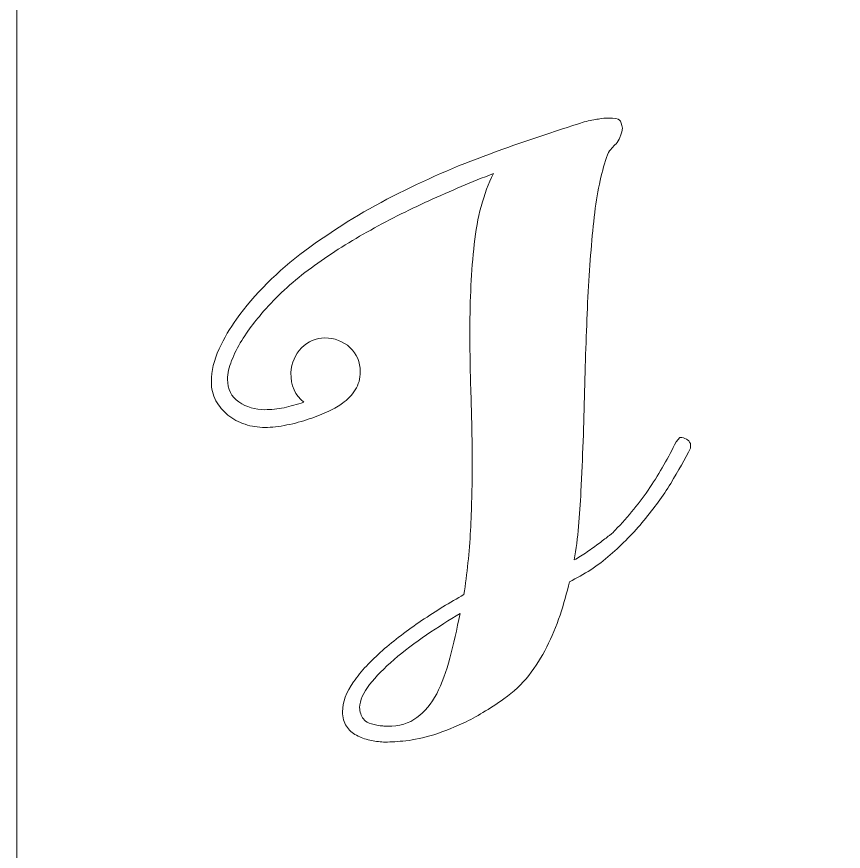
# Model space of a CAD drawing. Header units: millimetres. Extents: x -989 to 989, y -553 to 553.
# Drawn here: x 593.21 to 625.07, y 118.13 to 150.32 of the extents above; entities that cross this region are included whole.
import ezdxf

# ---------------------------------------------------------------- set-up
doc = ezdxf.new("R2010")
doc.units = ezdxf.units.MM
doc.header["$MEASUREMENT"] = 0
doc.layers.add('Camada 1', color=7, linetype='Continuous')

msp = doc.modelspace()

# ---------------------------------------------------------------- linework, layer by layer
at = {"layer": 'Camada 1', "color": 142, "lineweight": 20}
msp.add_lwpolyline([(593.2077, 33.5177), (790.9435, 33.5177), (790.9435, 414.1477), (593.2077, 414.1477), (593.2077, 33.5177)], close=True, dxfattribs=at)
at = {"layer": 'Camada 1', "color": 250, "lineweight": 9}
for points, knots in [([(603.7749, 136.5873), (603.7997, 136.974), (603.9385, 137.2913), (604.1913, 137.5491), (604.1913, 137.5491), (604.4442, 137.802), (604.7417, 137.9309), (605.0838, 137.9309), (605.0838, 137.9309), (605.4655, 137.9309), (605.7928, 137.8069), (606.0556, 137.559), (606.0556, 137.559), (606.3183, 137.3111), (606.4522, 136.9988), (606.4522, 136.6269), (606.4522, 136.6269), (606.4522, 136.3642), (606.3877, 136.1311), (606.2588, 135.9279), (606.2588, 135.9279), (606.125, 135.7196), (605.9613, 135.551), (605.763, 135.4122), (605.763, 135.4122), (605.6391, 135.3131), (605.4655, 135.2089), (605.2375, 135.1048), (605.2375, 135.1048), (605.0045, 135.0007), (604.7566, 134.9015), (604.4839, 134.8073), (604.4839, 134.8073), (604.2112, 134.7131), (603.9236, 134.6338), (603.6261, 134.5743), (603.6261, 134.5743), (603.3287, 134.5099), (603.046, 134.4801), (602.7734, 134.4801), (602.7734, 134.4801), (602.5155, 134.4801), (602.2577, 134.5198), (602.0098, 134.5991), (602.0098, 134.5991), (601.7619, 134.6834), (601.5438, 134.7974), (601.3504, 134.9561), (601.3504, 134.9561), (601.162, 135.1098), (601.0033, 135.2982), (600.8893, 135.5114), (600.8893, 135.5114), (600.7703, 135.7295), (600.7108, 135.9774), (600.7108, 136.2501), (600.7108, 136.2501), (600.7108, 136.6567), (600.81, 137.0781), (601.0083, 137.5045), (601.0083, 137.5045), (601.2066, 137.9309), (601.4297, 138.3126), (601.6776, 138.6498), (601.6776, 138.6498), (602.3817, 139.6265), (603.2642, 140.509), (604.3153, 141.2924), (604.3153, 141.2924), (605.3664, 142.0708), (606.4968, 142.7748), (607.7066, 143.3946), (607.7066, 143.3946), (608.9114, 144.0143), (610.1558, 144.5597), (611.43, 145.0208), (611.43, 145.0208), (612.7042, 145.4869), (613.9239, 145.8984), (615.089, 146.2603), (615.089, 146.2603), (615.3022, 146.3149), (615.4807, 146.3545), (615.6294, 146.3744), (615.6294, 146.3744), (615.7782, 146.3991), (615.9071, 146.4091), (616.0211, 146.4091), (616.0211, 146.4091), (616.2542, 146.4091), (616.3979, 146.3843), (616.4475, 146.3347), (616.4475, 146.3347), (616.4971, 146.2851), (616.5368, 146.181), (616.5616, 146.0174), (616.5616, 146.0174), (616.5219, 145.8191), (616.4773, 145.6802), (616.4277, 145.591), (616.4277, 145.591), (616.3781, 145.5067), (616.3285, 145.4323), (616.269, 145.3778), (616.269, 145.3778), (616.2145, 145.3233), (616.16, 145.2638), (616.1054, 145.1993), (616.1054, 145.1993), (616.0459, 145.1398), (615.9963, 145.0357), (615.9468, 144.887), (615.9468, 144.887), (615.7336, 144.2771), (615.5749, 143.5136), (615.4708, 142.5914), (615.4708, 142.5914), (615.3667, 141.6692), (615.2873, 140.638), (615.2279, 139.5075), (615.2279, 139.5075), (615.1733, 138.3721), (615.1287, 137.1624), (615.0989, 135.8832), (615.0989, 135.8832), (615.0692, 134.5991), (615.0246, 133.3051), (614.9601, 132.0061), (614.9601, 132.0061), (614.9353, 131.5499), (614.9056, 131.0988), (614.8659, 130.6575), (614.8659, 130.6575), (614.8312, 130.2212), (614.7767, 129.7898), (614.7023, 129.3684), (614.7023, 129.3684), (614.861, 129.4527), (615.0246, 129.5568), (615.1931, 129.6758), (615.1931, 129.6758), (615.3617, 129.7898), (615.5204, 129.9088), (615.6691, 130.0179), (615.6691, 130.0179), (615.8179, 130.1319), (615.9468, 130.2311), (616.0558, 130.3154), (616.0558, 130.3154), (616.1699, 130.4046), (616.2442, 130.4691), (616.2789, 130.5187), (616.2789, 130.5187), (616.7896, 131.0393), (617.2358, 131.5896), (617.6176, 132.1647), (617.6176, 132.1647), (618.0043, 132.7399), (618.3365, 133.3299), (618.6241, 133.9248), (618.6241, 133.9248), (618.6241, 133.9248), (618.7728, 134.0884), (618.7728, 134.0884), (618.7728, 134.0884), (618.9711, 134.0884), (619.105, 134.0141), (619.1794, 133.8653), (619.1794, 133.8653), (619.1794, 133.8653), (619.1794, 133.6819), (619.1794, 133.6819), (619.1794, 133.6819), (618.9711, 133.2604), (618.7183, 132.8093), (618.4208, 132.3234), (618.4208, 132.3234), (618.1233, 131.8425), (617.7763, 131.3615), (617.3846, 130.8905), (617.3846, 130.8905), (616.9979, 130.4195), (616.5616, 129.9783), (616.0856, 129.5618), (616.0856, 129.5618), (615.6096, 129.1453), (615.0841, 128.8032), (614.5139, 128.5305), (614.5139, 128.5305), (614.4147, 128.0992), (614.2957, 127.6678), (614.152, 127.2414), (614.152, 127.2414), (614.0082, 126.8101), (613.8396, 126.4035), (613.6413, 126.0119), (613.6413, 126.0119), (613.443, 125.6251), (613.2099, 125.2582), (612.9472, 124.9161), (612.9472, 124.9161), (612.6794, 124.574), (612.3621, 124.2766), (611.9903, 124.0138), (611.9903, 124.0138), (611.43, 123.6171), (610.9144, 123.3097), (610.4384, 123.0866), (610.4384, 123.0866), (609.9625, 122.8635), (609.5262, 122.695), (609.1394, 122.5859), (609.1394, 122.5859), (608.7477, 122.4718), (608.4007, 122.4074), (608.0982, 122.3826), (608.0982, 122.3826), (607.7958, 122.3578), (607.543, 122.3429), (607.3446, 122.3429), (607.3446, 122.3429), (607.1711, 122.3578), (606.9976, 122.3826), (606.8191, 122.4173), (606.8191, 122.4173), (606.6356, 122.457), (606.4671, 122.5165), (606.3084, 122.6057), (606.3084, 122.6057), (606.1448, 122.69), (606.0159, 122.809), (605.9167, 122.9577), (605.9167, 122.9577), (605.8176, 123.1065), (605.768, 123.2899), (605.768, 123.513), (605.768, 123.513), (605.768, 123.8849), (605.9118, 124.2716), (606.1944, 124.6732), (606.1944, 124.6732), (606.4819, 125.0797), (606.8538, 125.4764), (607.305, 125.873), (607.305, 125.873), (607.7611, 126.2697), (608.2619, 126.6564), (608.8172, 127.0282), (608.8172, 127.0282), (609.3725, 127.4001), (609.9129, 127.7323), (610.4483, 128.0298), (610.4483, 128.0298), (610.5723, 128.8478), (610.6566, 129.6709), (610.7012, 130.5038), (610.7012, 130.5038), (610.7458, 131.3318), (610.7657, 132.1746), (610.7657, 133.0274), (610.7657, 133.0274), (610.7657, 133.9099), (610.7508, 134.7826), (610.721, 135.6502), (610.721, 135.6502), (610.6913, 136.5179), (610.6764, 137.3855), (610.6764, 138.2532), (610.6764, 138.2532), (610.6764, 139.4133), (610.7309, 140.514), (610.845, 141.5502), (610.845, 141.5502), (610.9541, 142.5815), (611.202, 143.4938), (611.5837, 144.2722), (611.5837, 144.2722), (610.7557, 143.9499), (609.9277, 143.5979), (609.0948, 143.2211), (609.0948, 143.2211), (608.2668, 142.8443), (607.4735, 142.4427), (606.71, 142.0113), (606.71, 142.0113), (605.9514, 141.5849), (605.2325, 141.1288), (604.5682, 140.638), (604.5682, 140.638), (603.8988, 140.1471), (603.3187, 139.6265), (602.8229, 139.0663), (602.8229, 139.0663), (602.699, 138.9324), (602.5502, 138.7539), (602.3767, 138.5358), (602.3767, 138.5358), (602.2032, 138.3226), (602.0396, 138.0846), (601.8809, 137.8317), (601.8809, 137.8317), (601.7272, 137.5789), (601.5983, 137.321), (601.4942, 137.0583), (601.4942, 137.0583), (601.3901, 136.8005), (601.3355, 136.5575), (601.3355, 136.3344), (601.3355, 136.3344), (601.3355, 135.9526), (601.4793, 135.6601), (601.7718, 135.4618), (601.7718, 135.4618), (602.0644, 135.2635), (602.3965, 135.1643), (602.7684, 135.1643), (602.7684, 135.1643), (603.0163, 135.1643), (603.2642, 135.1891), (603.5121, 135.2387), (603.5121, 135.2387), (603.76, 135.2932), (604.0129, 135.3626), (604.2756, 135.4519), (604.2756, 135.4519), (603.9434, 135.7097), (603.7749, 136.0915), (603.7749, 136.5873)], [0, 0, 0, 0, 0.0120482, 0.0120482, 0.0120482, 0.0120482, 0.0240964, 0.0240964, 0.0240964, 0.0240964, 0.0361446, 0.0361446, 0.0361446, 0.0361446, 0.0481928, 0.0481928, 0.0481928, 0.0481928, 0.060241, 0.060241, 0.060241, 0.060241, 0.0722892, 0.0722892, 0.0722892, 0.0722892, 0.0843373, 0.0843373, 0.0843373, 0.0843373, 0.0963855, 0.0963855, 0.0963855, 0.0963855, 0.1084337, 0.1084337, 0.1084337, 0.1084337, 0.1204819, 0.1204819, 0.1204819, 0.1204819, 0.1325301, 0.1325301, 0.1325301, 0.1325301, 0.1445783, 0.1445783, 0.1445783, 0.1445783, 0.1566265, 0.1566265, 0.1566265, 0.1566265, 0.1686747, 0.1686747, 0.1686747, 0.1686747, 0.1807229, 0.1807229, 0.1807229, 0.1807229, 0.1927711, 0.1927711, 0.1927711, 0.1927711, 0.2048193, 0.2048193, 0.2048193, 0.2048193, 0.2168675, 0.2168675, 0.2168675, 0.2168675, 0.2289157, 0.2289157, 0.2289157, 0.2289157, 0.2409639, 0.2409639, 0.2409639, 0.2409639, 0.253012, 0.253012, 0.253012, 0.253012, 0.2650602, 0.2650602, 0.2650602, 0.2650602, 0.2771084, 0.2771084, 0.2771084, 0.2771084, 0.2891566, 0.2891566, 0.2891566, 0.2891566, 0.3012048, 0.3012048, 0.3012048, 0.3012048, 0.313253, 0.313253, 0.313253, 0.313253, 0.3253012, 0.3253012, 0.3253012, 0.3253012, 0.3373494, 0.3373494, 0.3373494, 0.3373494, 0.3493976, 0.3493976, 0.3493976, 0.3493976, 0.3614458, 0.3614458, 0.3614458, 0.3614458, 0.373494, 0.373494, 0.373494, 0.373494, 0.3855422, 0.3855422, 0.3855422, 0.3855422, 0.3975904, 0.3975904, 0.3975904, 0.3975904, 0.4096386, 0.4096386, 0.4096386, 0.4096386, 0.4216867, 0.4216867, 0.4216867, 0.4216867, 0.4337349, 0.4337349, 0.4337349, 0.4337349, 0.4457831, 0.4457831, 0.4457831, 0.4457831, 0.4578313, 0.4578313, 0.4578313, 0.4578313, 0.4698795, 0.4698795, 0.4698795, 0.4698795, 0.4819277, 0.4819277, 0.4819277, 0.4819277, 0.4939759, 0.4939759, 0.4939759, 0.4939759, 0.5060241, 0.5060241, 0.5060241, 0.5060241, 0.5180723, 0.5180723, 0.5180723, 0.5180723, 0.5301205, 0.5301205, 0.5301205, 0.5301205, 0.5421687, 0.5421687, 0.5421687, 0.5421687, 0.5542169, 0.5542169, 0.5542169, 0.5542169, 0.5662651, 0.5662651, 0.5662651, 0.5662651, 0.5783133, 0.5783133, 0.5783133, 0.5783133, 0.5903614, 0.5903614, 0.5903614, 0.5903614, 0.6024096, 0.6024096, 0.6024096, 0.6024096, 0.6144578, 0.6144578, 0.6144578, 0.6144578, 0.626506, 0.626506, 0.626506, 0.626506, 0.6385542, 0.6385542, 0.6385542, 0.6385542, 0.6506024, 0.6506024, 0.6506024, 0.6506024, 0.6626506, 0.6626506, 0.6626506, 0.6626506, 0.6746988, 0.6746988, 0.6746988, 0.6746988, 0.686747, 0.686747, 0.686747, 0.686747, 0.6987952, 0.6987952, 0.6987952, 0.6987952, 0.7108434, 0.7108434, 0.7108434, 0.7108434, 0.7228916, 0.7228916, 0.7228916, 0.7228916, 0.7349398, 0.7349398, 0.7349398, 0.7349398, 0.746988, 0.746988, 0.746988, 0.746988, 0.7590361, 0.7590361, 0.7590361, 0.7590361, 0.7710843, 0.7710843, 0.7710843, 0.7710843, 0.7831325, 0.7831325, 0.7831325, 0.7831325, 0.7951807, 0.7951807, 0.7951807, 0.7951807, 0.8072289, 0.8072289, 0.8072289, 0.8072289, 0.8192771, 0.8192771, 0.8192771, 0.8192771, 0.8313253, 0.8313253, 0.8313253, 0.8313253, 0.8433735, 0.8433735, 0.8433735, 0.8433735, 0.8554217, 0.8554217, 0.8554217, 0.8554217, 0.8674699, 0.8674699, 0.8674699, 0.8674699, 0.8795181, 0.8795181, 0.8795181, 0.8795181, 0.8915663, 0.8915663, 0.8915663, 0.8915663, 0.9036145, 0.9036145, 0.9036145, 0.9036145, 0.9156627, 0.9156627, 0.9156627, 0.9156627, 0.9277108, 0.9277108, 0.9277108, 0.9277108, 0.939759, 0.939759, 0.939759, 0.939759, 0.9518072, 0.9518072, 0.9518072, 0.9518072, 0.9638554, 0.9638554, 0.9638554, 0.9638554, 0.9759036, 0.9759036, 0.9759036, 0.9759036, 1, 1, 1, 1]), ([(607.2207, 122.9726), (607.2703, 122.9726), (607.3149, 122.9676), (607.3595, 122.9627), (607.3595, 122.9627), (607.4041, 122.9577), (607.4487, 122.9528), (607.4983, 122.9528), (607.4983, 122.9528), (607.9545, 122.9528), (608.3362, 123.0668), (608.6387, 123.2899), (608.6387, 123.2899), (608.9411, 123.513), (609.194, 123.8204), (609.3972, 124.2071), (609.3972, 124.2071), (609.6005, 124.5988), (609.7741, 125.0599), (609.9079, 125.5855), (609.9079, 125.5855), (610.0418, 126.111), (610.1756, 126.6861), (610.2996, 127.3059), (610.2996, 127.3059), (609.8881, 127.058), (609.4617, 126.7803), (609.0105, 126.4779), (609.0105, 126.4779), (608.5593, 126.1755), (608.1379, 125.8582), (607.7561, 125.5309), (607.7561, 125.5309), (607.3744, 125.1987), (607.0571, 124.8765), (606.8141, 124.5641), (606.8141, 124.5641), (606.5662, 124.2468), (606.4373, 123.9543), (606.4224, 123.6816), (606.4224, 123.6816), (606.4373, 123.5081), (606.4819, 123.3593), (606.5712, 123.2354), (606.5712, 123.2354), (606.6555, 123.1114), (606.8736, 123.0222), (607.2207, 122.9726)], [0, 0, 0, 0, 0.0769231, 0.0769231, 0.0769231, 0.0769231, 0.1538462, 0.1538462, 0.1538462, 0.1538462, 0.2307692, 0.2307692, 0.2307692, 0.2307692, 0.3076923, 0.3076923, 0.3076923, 0.3076923, 0.3846154, 0.3846154, 0.3846154, 0.3846154, 0.4615385, 0.4615385, 0.4615385, 0.4615385, 0.5384615, 0.5384615, 0.5384615, 0.5384615, 0.6153846, 0.6153846, 0.6153846, 0.6153846, 0.6923077, 0.6923077, 0.6923077, 0.6923077, 0.7692308, 0.7692308, 0.7692308, 0.7692308, 0.8461538, 0.8461538, 0.8461538, 0.8461538, 1, 1, 1, 1])]:
    msp.add_open_spline(points, degree=3, knots=knots, dxfattribs=at)

doc.saveas('drawing.dxf')
